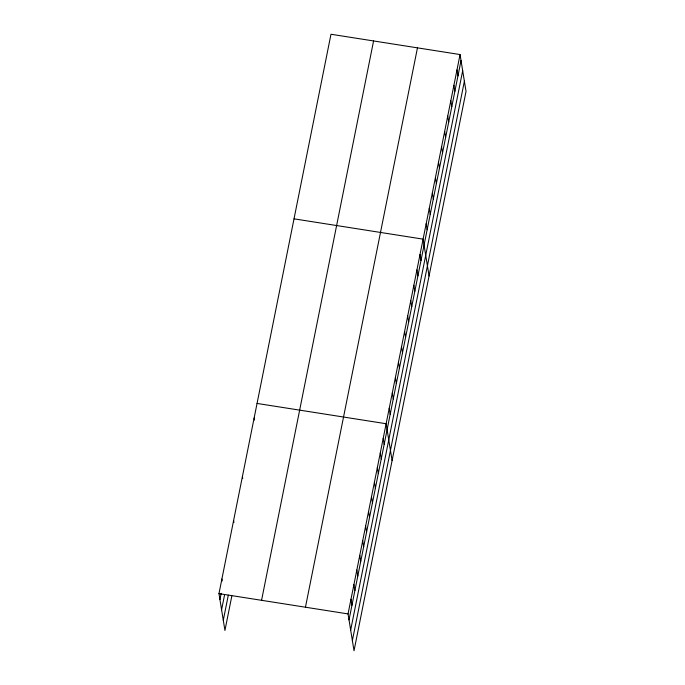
<?xml version="1.0" encoding="UTF-8"?>
<svg xmlns="http://www.w3.org/2000/svg" width="685" height="685" viewBox="0 0 685 685"><rect width="100%" height="100%" fill="white"/><g stroke="black" fill="none" stroke-linecap="round" stroke-linejoin="round"><path stroke-width="1.03" d="M231.838 595.967L224.937 630.448L218.969 593.612L330.983 34.25L460.063 54.552L466.031 91.388L354.017 650.75L348.048 613.914L460.063 54.552M219.936 599.581L221.186 593.313M221.58 609.77L224.517 595.137M223.284 620.259L228.302 595.179M261.567 600.308L373.582 40.946M305.45 607.21L417.465 47.856M349.016 619.882L461.031 60.52M350.669 630.072L462.683 70.709M352.373 640.561L464.387 81.207M294.019 218.84L423.099 239.142L429.067 275.978M257.055 403.431L386.134 423.732L392.103 460.568M218.969 593.612L348.048 613.914M456.989 69.939L457.957 75.907M453.907 85.317L454.874 91.285M450.824 100.704L451.792 106.672M447.742 116.082L448.709 122.05M444.668 131.46L445.635 137.437M441.585 146.847L442.553 152.815M438.503 162.225L439.47 168.202M435.42 177.612L436.388 183.58M432.346 192.99L433.314 198.967M429.264 208.377L430.231 214.345M426.181 223.755L427.149 229.732M420.025 254.52L420.992 260.497M416.942 269.907L417.91 275.875M413.86 285.285L414.827 291.262M410.777 300.672L411.745 306.64M407.703 316.05L408.671 322.027M404.621 331.437L405.589 337.405M401.538 346.815L402.506 352.792M398.456 362.202L399.423 368.17M395.382 377.581L396.35 383.557M392.3 392.967L393.267 398.935M389.217 408.346L390.185 414.314M383.206 438.357L384.174 444.334M380.278 452.99L381.245 458.959M377.349 467.615L378.317 473.592M374.421 482.249L375.389 488.217M371.493 496.873L372.46 502.85M368.556 511.507L369.523 517.475M365.627 526.131L366.595 532.108M362.699 540.765L363.666 546.733M359.771 555.389L360.738 561.366M356.842 570.023L357.81 575.991M353.914 584.656L354.881 590.624M350.985 599.281L351.953 605.249M254.118 418.055L254.443 420.051M242.404 476.572L242.73 478.567M233.611 520.463L233.936 522.449M221.897 578.979L222.223 580.966"/></g></svg>
